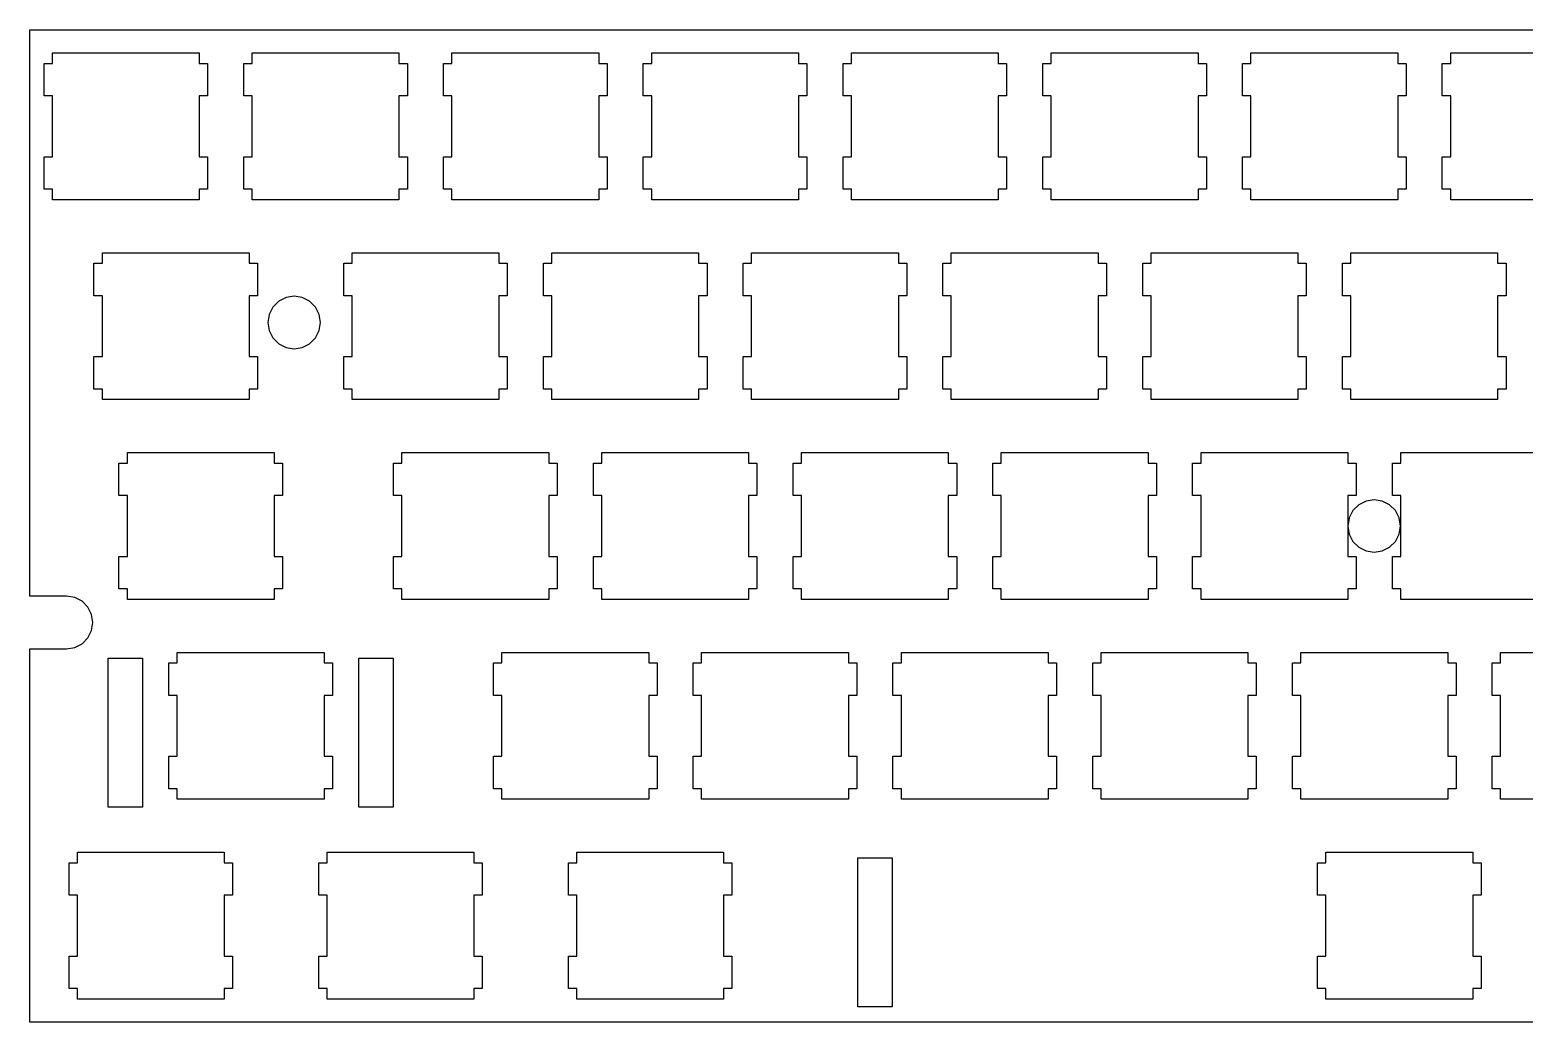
# Model space of a CAD drawing. Extents: x 0 to 285, y 0 to 95.
# Drawn here: x 0.1 to 142.6, y 0.1 to 94.7 of the extents above; entities that cross this region are included whole.
import ezdxf

# ---------------------------------------------------------------- set-up
doc = ezdxf.new("R2010")
doc.units = 0
doc.layers.get('0').update_dxf_attribs({"linetype": 'CONTINUOUS'})

msp = doc.modelspace()

# ---------------------------------------------------------------- linework, layer by layer
at = {"color": 0}
for p, q in [((0.09371, 40.688), (0.09371, 94.6877)), ((0.09371, 94.6877), (285.094, 94.6877)), ((1.44418, 88.3874), (1.44418, 91.488)), ((1.44418, 91.488), (2.24345, 91.488)), ((2.24345, 91.488), (2.24345, 92.487)), ((2.24345, 92.487), (16.2443, 92.487)), ((16.2443, 92.487), (16.2443, 91.488)), ((16.2443, 91.488), (17.0436, 91.488)), ((17.0436, 91.488), (17.0436, 88.3874)), ((20.4942, 88.3874), (20.4942, 91.488)), ((20.4942, 91.488), (21.2935, 91.488)), ((21.2935, 91.488), (21.2935, 92.487)), ((21.2935, 92.487), (35.2944, 92.487)), ((35.2944, 92.487), (35.2944, 91.488)), ((35.2944, 91.488), (36.0938, 91.488)), ((36.0938, 91.488), (36.0938, 88.3874)), ((39.5443, 88.3874), (39.5443, 91.488)), ((39.5443, 91.488), (40.3433, 91.488)), ((40.3433, 91.488), (40.3433, 92.487)), ((40.3433, 92.487), (54.3444, 92.487)), ((54.3444, 92.487), (54.3444, 91.488)), ((54.3444, 91.488), (55.1438, 91.488)), ((55.1438, 91.488), (55.1438, 88.3874)), ((58.5943, 88.3874), (58.5943, 91.488)), ((58.5943, 91.488), (59.3933, 91.488)), ((59.3933, 91.488), (59.3933, 92.487)), ((59.3933, 92.487), (73.3944, 92.487)), ((73.3944, 92.487), (73.3944, 91.488)), ((73.3944, 91.488), (74.1938, 91.488)), ((74.1938, 91.488), (74.1938, 88.3874)), ((77.6443, 88.3874), (77.6443, 91.488)), ((77.6443, 91.488), (78.4433, 91.488)), ((78.4433, 91.488), (78.4433, 92.487)), ((78.4433, 92.487), (92.4444, 92.487)), ((92.4444, 92.487), (92.4444, 91.488)), ((92.4444, 91.488), (93.2437, 91.488)), ((93.2437, 91.488), (93.2437, 88.3874)), ((96.6943, 88.3874), (96.6943, 91.488)), ((96.6943, 91.488), (97.4933, 91.488)), ((97.4933, 91.488), (97.4933, 92.487)), ((97.4933, 92.487), (111.494, 92.487)), ((111.494, 92.487), (111.494, 91.488)), ((111.494, 91.488), (112.294, 91.488)), ((112.294, 91.488), (112.294, 88.3874)), ((115.744, 88.3874), (115.744, 91.488)), ((115.744, 91.488), (116.543, 91.488)), ((116.543, 91.488), (116.543, 92.487)), ((116.543, 92.487), (130.544, 92.487)), ((130.544, 92.487), (130.544, 91.488)), ((130.544, 91.488), (131.344, 91.488)), ((131.344, 91.488), (131.344, 88.3874)), ((134.794, 88.3874), (134.794, 91.488)), ((134.794, 91.488), (135.593, 91.488)), ((135.593, 91.488), (135.593, 92.487)), ((135.593, 92.487), (149.594, 92.487)), ((2.24345, 88.3874), (1.44418, 88.3874)), ((2.24345, 82.587), (2.24345, 88.3874)), ((17.0436, 88.3874), (16.2443, 88.3874)), ((16.2443, 88.3874), (16.2443, 82.587)), ((21.2935, 88.3874), (20.4942, 88.3874)), ((21.2935, 82.587), (21.2935, 88.3874)), ((36.0938, 88.3874), (35.2944, 88.3874)), ((35.2944, 88.3874), (35.2944, 82.587)), ((40.3433, 88.3874), (39.5443, 88.3874)), ((40.3433, 82.587), (40.3433, 88.3874)), ((55.1438, 88.3874), (54.3444, 88.3874)), ((54.3444, 88.3874), (54.3444, 82.587)), ((59.3933, 88.3874), (58.5943, 88.3874)), ((59.3933, 82.587), (59.3933, 88.3874)), ((74.1938, 88.3874), (73.3944, 88.3874)), ((73.3944, 88.3874), (73.3944, 82.587)), ((78.4433, 88.3874), (77.6443, 88.3874)), ((78.4433, 82.587), (78.4433, 88.3874)), ((93.2437, 88.3874), (92.4444, 88.3874)), ((92.4444, 88.3874), (92.4444, 82.587)), ((97.4933, 88.3874), (96.6943, 88.3874)), ((97.4933, 82.587), (97.4933, 88.3874)), ((112.294, 88.3874), (111.494, 88.3874)), ((111.494, 88.3874), (111.494, 82.587)), ((116.543, 88.3874), (115.744, 88.3874)), ((116.543, 82.587), (116.543, 88.3874)), ((131.344, 88.3874), (130.544, 88.3874)), ((130.544, 88.3874), (130.544, 82.587)), ((135.593, 88.3874), (134.794, 88.3874)), ((135.593, 82.587), (135.593, 88.3874)), ((1.44418, 79.4879), (1.44418, 82.587)), ((1.44418, 82.587), (2.24345, 82.587)), ((16.2443, 82.587), (17.0436, 82.587)), ((17.0436, 82.587), (17.0436, 79.4879)), ((20.4942, 79.4879), (20.4942, 82.587)), ((20.4942, 82.587), (21.2935, 82.587)), ((35.2944, 82.587), (36.0938, 82.587)), ((36.0938, 82.587), (36.0938, 79.4879)), ((39.5443, 79.4879), (39.5443, 82.587)), ((39.5443, 82.587), (40.3433, 82.587)), ((54.3444, 82.587), (55.1438, 82.587)), ((55.1438, 82.587), (55.1438, 79.4879)), ((58.5943, 79.4879), (58.5943, 82.587)), ((58.5943, 82.587), (59.3933, 82.587)), ((73.3944, 82.587), (74.1938, 82.587)), ((74.1938, 82.587), (74.1938, 79.4879)), ((77.6443, 79.4879), (77.6443, 82.587)), ((77.6443, 82.587), (78.4433, 82.587)), ((92.4444, 82.587), (93.2437, 82.587)), ((93.2437, 82.587), (93.2437, 79.4879)), ((96.6943, 79.4879), (96.6943, 82.587)), ((96.6943, 82.587), (97.4933, 82.587)), ((111.494, 82.587), (112.294, 82.587)), ((112.294, 82.587), (112.294, 79.4879)), ((115.744, 79.4879), (115.744, 82.587)), ((115.744, 82.587), (116.543, 82.587)), ((130.544, 82.587), (131.344, 82.587)), ((131.344, 82.587), (131.344, 79.4879)), ((134.794, 79.4879), (134.794, 82.587)), ((134.794, 82.587), (135.593, 82.587)), ((2.24345, 79.4879), (1.44418, 79.4879)), ((2.24345, 78.4874), (2.24345, 79.4879)), ((16.2443, 78.4874), (2.24345, 78.4874)), ((16.2443, 79.4879), (16.2443, 78.4874)), ((17.0436, 79.4879), (16.2443, 79.4879)), ((21.2935, 79.4879), (20.4942, 79.4879)), ((21.2935, 78.4874), (21.2935, 79.4879)), ((35.2944, 78.4874), (21.2935, 78.4874)), ((35.2944, 79.4879), (35.2944, 78.4874)), ((36.0938, 79.4879), (35.2944, 79.4879)), ((40.3433, 79.4879), (39.5443, 79.4879)), ((40.3433, 78.4874), (40.3433, 79.4879)), ((54.3444, 78.4874), (40.3433, 78.4874)), ((54.3444, 79.4879), (54.3444, 78.4874)), ((55.1438, 79.4879), (54.3444, 79.4879)), ((59.3933, 79.4879), (58.5943, 79.4879)), ((59.3933, 78.4874), (59.3933, 79.4879)), ((73.3944, 78.4874), (59.3933, 78.4874)), ((73.3944, 79.4879), (73.3944, 78.4874)), ((74.1938, 79.4879), (73.3944, 79.4879)), ((78.4433, 79.4879), (77.6443, 79.4879)), ((78.4433, 78.4874), (78.4433, 79.4879)), ((92.4444, 78.4874), (78.4433, 78.4874)), ((92.4444, 79.4879), (92.4444, 78.4874)), ((93.2437, 79.4879), (92.4444, 79.4879)), ((97.4933, 79.4879), (96.6943, 79.4879)), ((97.4933, 78.4874), (97.4933, 79.4879)), ((111.494, 78.4874), (97.4933, 78.4874)), ((111.494, 79.4879), (111.494, 78.4874)), ((112.294, 79.4879), (111.494, 79.4879)), ((116.543, 79.4879), (115.744, 79.4879)), ((116.543, 78.4874), (116.543, 79.4879)), ((130.544, 78.4874), (116.543, 78.4874)), ((130.544, 79.4879), (130.544, 78.4874)), ((131.344, 79.4879), (130.544, 79.4879)), ((135.593, 79.4879), (134.794, 79.4879)), ((135.593, 78.4874), (135.593, 79.4879)), ((149.594, 78.4874), (135.593, 78.4874)), ((7.00733, 72.438), (7.00733, 73.437)), ((7.00733, 73.437), (21.0068, 73.437)), ((21.0068, 73.437), (21.0068, 72.438)), ((30.8185, 72.438), (30.8185, 73.437)), ((30.8185, 73.437), (44.8194, 73.437)), ((44.8194, 73.437), (44.8194, 72.438)), ((49.8683, 72.438), (49.8683, 73.437)), ((49.8683, 73.437), (63.8694, 73.437)), ((63.8694, 73.437), (63.8694, 72.438)), ((68.9183, 72.438), (68.9183, 73.437)), ((68.9183, 73.437), (82.9194, 73.437)), ((82.9194, 73.437), (82.9194, 72.438)), ((87.9683, 72.438), (87.9683, 73.437)), ((87.9683, 73.437), (101.969, 73.437)), ((101.969, 73.437), (101.969, 72.438)), ((107.018, 72.438), (107.018, 73.437)), ((107.018, 73.437), (121.019, 73.437)), ((121.019, 73.437), (121.019, 72.438)), ((126.068, 72.438), (126.068, 73.437)), ((126.068, 73.437), (140.069, 73.437)), ((140.069, 73.437), (140.069, 72.438)), ((6.2067, 69.3374), (6.2067, 72.438)), ((6.2067, 72.438), (7.00733, 72.438)), ((21.0068, 72.438), (21.8061, 72.438)), ((21.8061, 72.438), (21.8061, 69.3374)), ((30.0192, 69.3374), (30.0192, 72.438)), ((30.0192, 72.438), (30.8185, 72.438)), ((44.8194, 72.438), (45.6188, 72.438)), ((45.6188, 72.438), (45.6188, 69.3374)), ((49.0693, 69.3374), (49.0693, 72.438)), ((49.0693, 72.438), (49.8683, 72.438)), ((63.8694, 72.438), (64.6688, 72.438)), ((64.6688, 72.438), (64.6688, 69.3374)), ((68.1193, 69.3374), (68.1193, 72.438)), ((68.1193, 72.438), (68.9183, 72.438)), ((82.9194, 72.438), (83.7188, 72.438)), ((83.7188, 72.438), (83.7188, 69.3374)), ((87.1693, 69.3374), (87.1693, 72.438)), ((87.1693, 72.438), (87.9683, 72.438)), ((101.969, 72.438), (102.769, 72.438)), ((102.769, 72.438), (102.769, 69.3374)), ((106.219, 69.3374), (106.219, 72.438)), ((106.219, 72.438), (107.018, 72.438)), ((121.019, 72.438), (121.819, 72.438)), ((121.819, 72.438), (121.819, 69.3374)), ((125.269, 69.3374), (125.269, 72.438)), ((125.269, 72.438), (126.068, 72.438)), ((140.069, 72.438), (140.869, 72.438)), ((140.869, 72.438), (140.869, 69.3374)), ((7.00733, 69.3374), (6.2067, 69.3374)), ((7.00733, 63.537), (7.00733, 69.3374)), ((21.8061, 69.3374), (21.0068, 69.3374)), ((21.0068, 69.3374), (21.0068, 63.537)), ((23.8249, 68.8111), (23.2709, 68.2569)), ((24.5208, 69.1653), (23.8249, 68.8111)), ((25.2939, 69.2877), (24.5208, 69.1653)), ((26.067, 69.1653), (25.2939, 69.2877)), ((26.7629, 68.8111), (26.067, 69.1653)), ((27.3169, 68.2569), (26.7629, 68.8111)), ((30.8185, 69.3374), (30.0192, 69.3374)), ((30.8185, 63.537), (30.8185, 69.3374)), ((45.6188, 69.3374), (44.8194, 69.3374)), ((44.8194, 69.3374), (44.8194, 63.537)), ((49.8683, 69.3374), (49.0693, 69.3374)), ((49.8683, 63.537), (49.8683, 69.3374)), ((64.6688, 69.3374), (63.8694, 69.3374)), ((63.8694, 69.3374), (63.8694, 63.537)), ((68.9183, 69.3374), (68.1193, 69.3374)), ((68.9183, 63.537), (68.9183, 69.3374)), ((83.7188, 69.3374), (82.9194, 69.3374)), ((82.9194, 69.3374), (82.9194, 63.537)), ((87.9683, 69.3374), (87.1693, 69.3374)), ((87.9683, 63.537), (87.9683, 69.3374)), ((102.769, 69.3374), (101.969, 69.3374)), ((101.969, 69.3374), (101.969, 63.537)), ((107.018, 69.3374), (106.219, 69.3374)), ((107.018, 63.537), (107.018, 69.3374)), ((121.819, 69.3374), (121.019, 69.3374)), ((121.019, 69.3374), (121.019, 63.537)), ((126.068, 69.3374), (125.269, 69.3374)), ((126.068, 63.537), (126.068, 69.3374)), ((140.869, 69.3374), (140.069, 69.3374)), ((140.069, 69.3374), (140.069, 63.537)), ((22.9154, 67.5612), (22.7941, 66.7879)), ((23.2709, 68.2569), (22.9154, 67.5612)), ((27.6724, 67.5612), (27.3169, 68.2569)), ((27.7937, 66.7879), (27.6724, 67.5612)), ((22.7941, 66.7879), (22.9154, 66.015)), ((22.9154, 66.015), (23.2709, 65.3189)), ((27.3169, 65.3189), (27.6724, 66.015)), ((27.6724, 66.015), (27.7937, 66.7879)), ((23.2709, 65.3189), (23.8249, 64.7651)), ((23.8249, 64.7651), (24.5208, 64.4095)), ((24.5208, 64.4095), (25.2939, 64.2881)), ((25.2939, 64.2881), (26.067, 64.4095)), ((26.067, 64.4095), (26.7629, 64.7651)), ((26.7629, 64.7651), (27.3169, 65.3189)), ((6.2067, 60.4379), (6.2067, 63.537)), ((6.2067, 63.537), (7.00733, 63.537)), ((21.0068, 63.537), (21.8061, 63.537)), ((21.8061, 63.537), (21.8061, 60.4379)), ((30.0192, 60.4379), (30.0192, 63.537)), ((30.0192, 63.537), (30.8185, 63.537)), ((44.8194, 63.537), (45.6188, 63.537)), ((45.6188, 63.537), (45.6188, 60.4379)), ((49.0693, 60.4379), (49.0693, 63.537)), ((49.0693, 63.537), (49.8683, 63.537)), ((63.8694, 63.537), (64.6688, 63.537)), ((64.6688, 63.537), (64.6688, 60.4379)), ((68.1193, 60.4379), (68.1193, 63.537)), ((68.1193, 63.537), (68.9183, 63.537)), ((82.9194, 63.537), (83.7188, 63.537)), ((83.7188, 63.537), (83.7188, 60.4379)), ((87.1693, 60.4379), (87.1693, 63.537)), ((87.1693, 63.537), (87.9683, 63.537)), ((101.969, 63.537), (102.769, 63.537)), ((102.769, 63.537), (102.769, 60.4379)), ((106.219, 60.4379), (106.219, 63.537)), ((106.219, 63.537), (107.018, 63.537)), ((121.019, 63.537), (121.819, 63.537)), ((121.819, 63.537), (121.819, 60.4379)), ((125.269, 60.4379), (125.269, 63.537)), ((125.269, 63.537), (126.068, 63.537)), ((140.069, 63.537), (140.869, 63.537)), ((140.869, 63.537), (140.869, 60.4379)), ((7.00733, 60.4379), (6.2067, 60.4379)), ((7.00733, 59.4374), (7.00733, 60.4379)), ((21.0068, 60.4379), (21.0068, 59.4374)), ((21.8061, 60.4379), (21.0068, 60.4379)), ((30.8185, 60.4379), (30.0192, 60.4379)), ((30.8185, 59.4374), (30.8185, 60.4379)), ((44.8194, 60.4379), (44.8194, 59.4374)), ((45.6188, 60.4379), (44.8194, 60.4379)), ((49.8683, 60.4379), (49.0693, 60.4379)), ((49.8683, 59.4374), (49.8683, 60.4379)), ((63.8694, 60.4379), (63.8694, 59.4374)), ((64.6688, 60.4379), (63.8694, 60.4379)), ((68.9183, 60.4379), (68.1193, 60.4379)), ((68.9183, 59.4374), (68.9183, 60.4379)), ((82.9194, 60.4379), (82.9194, 59.4374)), ((83.7188, 60.4379), (82.9194, 60.4379)), ((87.9683, 60.4379), (87.1693, 60.4379)), ((87.9683, 59.4374), (87.9683, 60.4379)), ((101.969, 60.4379), (101.969, 59.4374)), ((102.769, 60.4379), (101.969, 60.4379)), ((107.018, 60.4379), (106.219, 60.4379)), ((107.018, 59.4374), (107.018, 60.4379)), ((121.019, 60.4379), (121.019, 59.4374)), ((121.819, 60.4379), (121.019, 60.4379)), ((126.068, 60.4379), (125.269, 60.4379)), ((126.068, 59.4374), (126.068, 60.4379)), ((140.069, 60.4379), (140.069, 59.4374)), ((140.869, 60.4379), (140.069, 60.4379)), ((21.0068, 59.4374), (7.00733, 59.4374)), ((44.8194, 59.4374), (30.8185, 59.4374)), ((63.8694, 59.4374), (49.8683, 59.4374)), ((82.9194, 59.4374), (68.9183, 59.4374)), ((101.969, 59.4374), (87.9683, 59.4374)), ((121.019, 59.4374), (107.018, 59.4374)), ((140.069, 59.4374), (126.068, 59.4374)), ((9.3872, 53.388), (9.3872, 54.387)), ((9.3872, 54.387), (23.3881, 54.387)), ((23.3881, 54.387), (23.3881, 53.388)), ((35.5808, 53.388), (35.5808, 54.387)), ((35.5808, 54.387), (49.5804, 54.387)), ((49.5804, 54.387), (49.5804, 53.388)), ((54.6308, 53.388), (54.6308, 54.387)), ((54.6308, 54.387), (68.6304, 54.387)), ((68.6304, 54.387), (68.6304, 53.388)), ((73.6808, 53.388), (73.6808, 54.387)), ((73.6808, 54.387), (87.6804, 54.387)), ((87.6804, 54.387), (87.6804, 53.388)), ((92.7308, 53.388), (92.7308, 54.387)), ((92.7308, 54.387), (106.73, 54.387)), ((106.73, 54.387), (106.73, 53.388)), ((111.781, 53.388), (111.781, 54.387)), ((111.781, 54.387), (125.782, 54.387)), ((125.782, 54.387), (125.782, 53.388)), ((130.831, 53.388), (130.831, 54.387)), ((130.831, 54.387), (144.83, 54.387)), ((8.58795, 50.2874), (8.58795, 53.388)), ((8.58795, 53.388), (9.3872, 53.388)), ((23.3881, 53.388), (24.1873, 53.388)), ((24.1873, 53.388), (24.1873, 50.2874)), ((34.7817, 50.2874), (34.7817, 53.388)), ((34.7817, 53.388), (35.5808, 53.388)), ((49.5804, 53.388), (50.3813, 53.388)), ((50.3813, 53.388), (50.3813, 50.2874)), ((53.8304, 50.2874), (53.8304, 53.388)), ((53.8304, 53.388), (54.6308, 53.388)), ((68.6304, 53.388), (69.4313, 53.388)), ((69.4313, 53.388), (69.4313, 50.2874)), ((72.8804, 50.2874), (72.8804, 53.388)), ((72.8804, 53.388), (73.6808, 53.388)), ((87.6804, 53.388), (88.4813, 53.388)), ((88.4813, 53.388), (88.4813, 50.2874)), ((91.9304, 50.2874), (91.9304, 53.388)), ((91.9304, 53.388), (92.7308, 53.388)), ((106.73, 53.388), (107.531, 53.388)), ((107.531, 53.388), (107.531, 50.2874)), ((110.98, 50.2874), (110.98, 53.388)), ((110.98, 53.388), (111.781, 53.388)), ((125.782, 53.388), (126.581, 53.388)), ((126.581, 53.388), (126.581, 50.2874)), ((130.03, 50.2874), (130.03, 53.388)), ((130.03, 53.388), (130.831, 53.388)), ((9.3872, 50.2874), (8.58795, 50.2874)), ((9.3872, 44.487), (9.3872, 50.2874)), ((24.1873, 50.2874), (23.3881, 50.2874)), ((23.3881, 50.2874), (23.3881, 44.487)), ((35.5808, 50.2874), (34.7817, 50.2874)), ((35.5808, 44.487), (35.5808, 50.2874)), ((50.3813, 50.2874), (49.5804, 50.2874)), ((49.5804, 50.2874), (49.5804, 44.487)), ((54.6308, 50.2874), (53.8304, 50.2874)), ((54.6308, 44.487), (54.6308, 50.2874)), ((69.4313, 50.2874), (68.6304, 50.2874)), ((68.6304, 50.2874), (68.6304, 44.487)), ((73.6808, 50.2874), (72.8804, 50.2874)), ((73.6808, 44.487), (73.6808, 50.2874)), ((88.4813, 50.2874), (87.6804, 50.2874)), ((87.6804, 50.2874), (87.6804, 44.487)), ((92.7308, 50.2874), (91.9304, 50.2874)), ((92.7308, 44.487), (92.7308, 50.2874)), ((107.531, 50.2874), (106.73, 50.2874)), ((106.73, 50.2874), (106.73, 44.487)), ((111.781, 50.2874), (110.98, 50.2874)), ((111.781, 44.487), (111.781, 50.2874)), ((126.581, 50.2874), (125.782, 50.2874)), ((125.782, 50.2874), (125.782, 44.487)), ((128.294, 49.8877), (127.521, 49.7649)), ((129.067, 49.7649), (128.294, 49.8877)), ((130.831, 50.2874), (130.03, 50.2874)), ((130.831, 44.487), (130.831, 50.2874)), ((126.271, 48.8569), (125.916, 48.1612)), ((126.825, 49.4111), (126.271, 48.8569)), ((127.521, 49.7649), (126.825, 49.4111)), ((129.763, 49.4111), (129.067, 49.7649)), ((130.317, 48.8569), (129.763, 49.4111)), ((130.671, 48.1612), (130.317, 48.8569)), ((125.916, 48.1612), (125.794, 47.3879)), ((125.794, 47.3879), (125.916, 46.615)), ((130.794, 47.3879), (130.671, 48.1612)), ((130.671, 46.615), (130.794, 47.3879)), ((125.916, 46.615), (126.271, 45.919)), ((126.271, 45.919), (126.825, 45.3651)), ((129.763, 45.3651), (130.317, 45.919)), ((130.317, 45.919), (130.671, 46.615)), ((8.58795, 41.3879), (8.58795, 44.487)), ((8.58795, 44.487), (9.3872, 44.487)), ((23.3881, 44.487), (24.1873, 44.487)), ((24.1873, 44.487), (24.1873, 41.3879)), ((34.7817, 41.3879), (34.7817, 44.487)), ((34.7817, 44.487), (35.5808, 44.487)), ((49.5804, 44.487), (50.3813, 44.487)), ((50.3813, 44.487), (50.3813, 41.3879)), ((53.8304, 41.3879), (53.8304, 44.487)), ((53.8304, 44.487), (54.6308, 44.487)), ((68.6304, 44.487), (69.4313, 44.487)), ((69.4313, 44.487), (69.4313, 41.3879)), ((72.8804, 41.3879), (72.8804, 44.487)), ((72.8804, 44.487), (73.6808, 44.487)), ((87.6804, 44.487), (88.4813, 44.487)), ((88.4813, 44.487), (88.4813, 41.3879)), ((91.9304, 41.3879), (91.9304, 44.487)), ((91.9304, 44.487), (92.7308, 44.487)), ((106.73, 44.487), (107.531, 44.487)), ((107.531, 44.487), (107.531, 41.3879)), ((110.98, 41.3879), (110.98, 44.487)), ((110.98, 44.487), (111.781, 44.487)), ((125.782, 44.487), (126.581, 44.487)), ((126.581, 44.487), (126.581, 41.3879)), ((126.825, 45.3651), (127.521, 45.0095)), ((127.521, 45.0095), (128.294, 44.8881)), ((128.294, 44.8881), (129.067, 45.0095)), ((129.067, 45.0095), (129.763, 45.3651)), ((130.03, 41.3879), (130.03, 44.487)), ((130.03, 44.487), (130.831, 44.487)), ((9.3872, 41.3879), (8.58795, 41.3879)), ((9.3872, 40.3874), (9.3872, 41.3879)), ((23.3881, 41.3879), (23.3881, 40.3874)), ((24.1873, 41.3879), (23.3881, 41.3879)), ((35.5808, 41.3879), (34.7817, 41.3879)), ((35.5808, 40.3874), (35.5808, 41.3879)), ((49.5804, 41.3879), (49.5804, 40.3874)), ((50.3813, 41.3879), (49.5804, 41.3879)), ((54.6308, 41.3879), (53.8304, 41.3879)), ((54.6308, 40.3874), (54.6308, 41.3879)), ((68.6304, 41.3879), (68.6304, 40.3874)), ((69.4313, 41.3879), (68.6304, 41.3879)), ((73.6808, 41.3879), (72.8804, 41.3879)), ((73.6808, 40.3874), (73.6808, 41.3879)), ((87.6804, 41.3879), (87.6804, 40.3874)), ((88.4813, 41.3879), (87.6804, 41.3879)), ((92.7308, 41.3879), (91.9304, 41.3879)), ((92.7308, 40.3874), (92.7308, 41.3879)), ((106.73, 41.3879), (106.73, 40.3874)), ((107.531, 41.3879), (106.73, 41.3879)), ((111.781, 41.3879), (110.98, 41.3879)), ((111.781, 40.3874), (111.781, 41.3879)), ((125.782, 41.3879), (125.782, 40.3874)), ((126.581, 41.3879), (125.782, 41.3879)), ((130.831, 41.3879), (130.03, 41.3879)), ((130.831, 40.3874), (130.831, 41.3879)), ((3.5953, 40.688), (0.09371, 40.688)), ((4.367, 40.5652), (3.5953, 40.688)), ((5.0643, 40.211), (4.367, 40.5652)), ((5.61689, 39.6572), (5.0643, 40.211)), ((23.3881, 40.3874), (9.3872, 40.3874)), ((49.5804, 40.3874), (35.5808, 40.3874)), ((68.6304, 40.3874), (54.6308, 40.3874)), ((87.6804, 40.3874), (73.6808, 40.3874)), ((106.73, 40.3874), (92.7308, 40.3874)), ((125.782, 40.3874), (111.781, 40.3874)), ((144.83, 40.3874), (130.831, 40.3874)), ((5.97242, 38.9611), (5.61689, 39.6572)), ((6.09367, 38.1882), (5.97242, 38.9611)), ((5.61689, 36.7178), (5.97242, 37.4153)), ((5.97242, 37.4153), (6.09367, 38.1868)), ((6.09367, 38.1868), (6.09367, 38.1882)), ((0.09371, 0.08819), (0.09371, 35.687)), ((0.09371, 35.687), (3.5953, 35.687)), ((3.5953, 35.687), (4.367, 35.8098)), ((4.367, 35.8098), (5.0643, 36.1654)), ((5.0643, 36.1654), (5.61689, 36.7178)), ((7.55026, 34.7872), (10.8493, 34.7872)), ((7.55026, 20.5879), (7.55026, 34.7872)), ((10.8493, 34.7872), (10.8493, 20.5879)), ((13.3505, 31.2374), (13.3505, 34.3379)), ((13.3505, 34.3379), (14.1497, 34.3379)), ((14.1497, 34.3379), (14.1497, 35.337)), ((14.1497, 35.337), (28.1492, 35.337)), ((28.1492, 35.337), (28.1492, 34.3379)), ((28.1492, 34.3379), (28.9498, 34.3379)), ((28.9498, 34.3379), (28.9498, 31.2374)), ((31.4496, 34.7872), (34.75, 34.7872)), ((31.4496, 20.5879), (31.4496, 34.7872)), ((34.75, 34.7872), (34.75, 20.5879)), ((44.3068, 31.2374), (44.3068, 34.3379)), ((44.3068, 34.3379), (45.1072, 34.3379)), ((45.1072, 34.3379), (45.1072, 35.337)), ((45.1072, 35.337), (59.1069, 35.337)), ((59.1069, 35.337), (59.1069, 34.3379)), ((59.1069, 34.3379), (59.9063, 34.3379)), ((59.9063, 34.3379), (59.9063, 31.2374)), ((63.3568, 31.2374), (63.3568, 34.3379)), ((63.3568, 34.3379), (64.1558, 34.3379)), ((64.1558, 34.3379), (64.1558, 35.337)), ((64.1558, 35.337), (78.1554, 35.337)), ((78.1554, 35.337), (78.1554, 34.3379)), ((78.1554, 34.3379), (78.9563, 34.3379)), ((78.9563, 34.3379), (78.9563, 31.2374)), ((82.4054, 31.2374), (82.4054, 34.3379)), ((82.4054, 34.3379), (83.2058, 34.3379)), ((83.2058, 34.3379), (83.2058, 35.337)), ((83.2058, 35.337), (97.2054, 35.337)), ((97.2054, 35.337), (97.2054, 34.3379)), ((97.2054, 34.3379), (98.0062, 34.3379)), ((98.0062, 34.3379), (98.0062, 31.2374)), ((101.455, 31.2374), (101.455, 34.3379)), ((101.455, 34.3379), (102.256, 34.3379)), ((102.256, 34.3379), (102.256, 35.337)), ((102.256, 35.337), (116.255, 35.337)), ((116.255, 35.337), (116.255, 34.3379)), ((116.255, 34.3379), (117.056, 34.3379)), ((117.056, 34.3379), (117.056, 31.2374)), ((120.507, 31.2374), (120.507, 34.3379)), ((120.507, 34.3379), (121.307, 34.3379)), ((121.307, 34.3379), (121.307, 35.337)), ((121.307, 35.337), (135.307, 35.337)), ((135.307, 35.337), (135.307, 34.3379)), ((135.307, 34.3379), (136.106, 34.3379)), ((136.106, 34.3379), (136.106, 31.2374)), ((139.557, 31.2374), (139.557, 34.3379)), ((139.557, 34.3379), (140.357, 34.3379)), ((140.357, 34.3379), (140.357, 35.337)), ((140.357, 35.337), (154.357, 35.337)), ((14.1497, 31.2374), (13.3505, 31.2374)), ((14.1497, 25.4372), (14.1497, 31.2374)), ((28.9498, 31.2374), (28.1492, 31.2374)), ((28.1492, 31.2374), (28.1492, 25.4372)), ((45.1072, 31.2374), (44.3068, 31.2374)), ((45.1072, 25.4372), (45.1072, 31.2374)), ((59.9063, 31.2374), (59.1069, 31.2374)), ((59.1069, 31.2374), (59.1069, 25.4372)), ((64.1558, 31.2374), (63.3568, 31.2374)), ((64.1558, 25.4372), (64.1558, 31.2374)), ((78.9563, 31.2374), (78.1554, 31.2374)), ((78.1554, 31.2374), (78.1554, 25.4372)), ((83.2058, 31.2374), (82.4054, 31.2374)), ((83.2058, 25.4372), (83.2058, 31.2374)), ((98.0062, 31.2374), (97.2054, 31.2374)), ((97.2054, 31.2374), (97.2054, 25.4372)), ((102.256, 31.2374), (101.455, 31.2374)), ((102.256, 25.4372), (102.256, 31.2374)), ((117.056, 31.2374), (116.255, 31.2374)), ((116.255, 31.2374), (116.255, 25.4372)), ((121.307, 31.2374), (120.507, 31.2374)), ((121.307, 25.4372), (121.307, 31.2374)), ((136.106, 31.2374), (135.307, 31.2374)), ((135.307, 31.2374), (135.307, 25.4372)), ((140.357, 31.2374), (139.557, 31.2374)), ((140.357, 25.4372), (140.357, 31.2374)), ((13.3505, 22.338), (13.3505, 25.4372)), ((13.3505, 25.4372), (14.1497, 25.4372)), ((28.1492, 25.4372), (28.9498, 25.4372)), ((28.9498, 25.4372), (28.9498, 22.338)), ((44.3068, 22.338), (44.3068, 25.4372)), ((44.3068, 25.4372), (45.1072, 25.4372)), ((59.1069, 25.4372), (59.9063, 25.4372)), ((59.9063, 25.4372), (59.9063, 22.338)), ((63.3568, 22.338), (63.3568, 25.4372)), ((63.3568, 25.4372), (64.1558, 25.4372)), ((78.1554, 25.4372), (78.9563, 25.4372)), ((78.9563, 25.4372), (78.9563, 22.338)), ((82.4054, 22.338), (82.4054, 25.4372)), ((82.4054, 25.4372), (83.2058, 25.4372)), ((97.2054, 25.4372), (98.0062, 25.4372)), ((98.0062, 25.4372), (98.0062, 22.338)), ((101.455, 22.338), (101.455, 25.4372)), ((101.455, 25.4372), (102.256, 25.4372)), ((116.255, 25.4372), (117.056, 25.4372)), ((117.056, 25.4372), (117.056, 22.338)), ((120.507, 22.338), (120.507, 25.4372)), ((120.507, 25.4372), (121.307, 25.4372)), ((135.307, 25.4372), (136.106, 25.4372)), ((136.106, 25.4372), (136.106, 22.338)), ((139.557, 22.338), (139.557, 25.4372)), ((139.557, 25.4372), (140.357, 25.4372)), ((14.1497, 22.338), (13.3505, 22.338)), ((14.1497, 21.3376), (14.1497, 22.338)), ((28.1492, 22.338), (28.1492, 21.3376)), ((28.9498, 22.338), (28.1492, 22.338)), ((45.1072, 22.338), (44.3068, 22.338)), ((45.1072, 21.3376), (45.1072, 22.338)), ((59.1069, 22.338), (59.1069, 21.3376)), ((59.9063, 22.338), (59.1069, 22.338)), ((64.1558, 22.338), (63.3568, 22.338)), ((64.1558, 21.3376), (64.1558, 22.338)), ((78.1554, 22.338), (78.1554, 21.3376)), ((78.9563, 22.338), (78.1554, 22.338)), ((83.2058, 22.338), (82.4054, 22.338)), ((83.2058, 21.3376), (83.2058, 22.338)), ((97.2054, 22.338), (97.2054, 21.3376)), ((98.0062, 22.338), (97.2054, 22.338)), ((102.256, 22.338), (101.455, 22.338)), ((102.256, 21.3376), (102.256, 22.338)), ((116.255, 22.338), (116.255, 21.3376)), ((117.056, 22.338), (116.255, 22.338)), ((121.307, 22.338), (120.507, 22.338)), ((121.307, 21.3376), (121.307, 22.338)), ((135.307, 22.338), (135.307, 21.3376)), ((136.106, 22.338), (135.307, 22.338)), ((140.357, 22.338), (139.557, 22.338)), ((140.357, 21.3376), (140.357, 22.338)), ((10.8493, 20.5879), (7.55026, 20.5879)), ((28.1492, 21.3376), (14.1497, 21.3376)), ((34.75, 20.5879), (31.4496, 20.5879)), ((59.1069, 21.3376), (45.1072, 21.3376)), ((78.1554, 21.3376), (64.1558, 21.3376)), ((97.2054, 21.3376), (83.2058, 21.3376)), ((116.255, 21.3376), (102.256, 21.3376)), ((135.307, 21.3376), (121.307, 21.3376)), ((154.357, 21.3376), (140.357, 21.3376)), ((4.6247, 15.2879), (4.6247, 16.287)), ((4.6247, 16.287), (18.6242, 16.287)), ((18.6242, 16.287), (18.6242, 15.2879)), ((28.4372, 15.2879), (28.4372, 16.287)), ((28.4372, 16.287), (42.4381, 16.287)), ((42.4381, 16.287), (42.4381, 15.2879)), ((52.2496, 15.2879), (52.2496, 16.287)), ((52.2496, 16.287), (66.2492, 16.287)), ((66.2492, 16.287), (66.2492, 15.2879)), ((79.0374, 15.7372), (82.3376, 15.7372)), ((79.0374, 1.53789), (79.0374, 15.7372)), ((82.3376, 15.7372), (82.3376, 1.53789)), ((123.687, 15.2879), (123.687, 16.287)), ((123.687, 16.287), (137.688, 16.287)), ((137.688, 16.287), (137.688, 15.2879)), ((3.82545, 12.1874), (3.82545, 15.2879)), ((3.82545, 15.2879), (4.6247, 15.2879)), ((18.6242, 15.2879), (19.4248, 15.2879)), ((19.4248, 15.2879), (19.4248, 12.1874)), ((27.638, 12.1874), (27.638, 15.2879)), ((27.638, 15.2879), (28.4372, 15.2879)), ((42.4381, 15.2879), (43.2375, 15.2879)), ((43.2375, 15.2879), (43.2375, 12.1874)), ((51.4505, 12.1874), (51.4505, 15.2879)), ((51.4505, 15.2879), (52.2496, 15.2879)), ((66.2492, 15.2879), (67.05, 15.2879)), ((67.05, 15.2879), (67.05, 12.1874)), ((122.888, 12.1874), (122.888, 15.2879)), ((122.888, 15.2879), (123.687, 15.2879)), ((137.688, 15.2879), (138.487, 15.2879)), ((138.487, 15.2879), (138.487, 12.1874)), ((4.6247, 12.1874), (3.82545, 12.1874)), ((4.6247, 6.38722), (4.6247, 12.1874)), ((19.4248, 12.1874), (18.6242, 12.1874)), ((18.6242, 12.1874), (18.6242, 6.38722)), ((28.4372, 12.1874), (27.638, 12.1874)), ((28.4372, 6.38722), (28.4372, 12.1874)), ((43.2375, 12.1874), (42.4381, 12.1874)), ((42.4381, 12.1874), (42.4381, 6.38722)), ((52.2496, 12.1874), (51.4505, 12.1874)), ((52.2496, 6.38722), (52.2496, 12.1874)), ((67.05, 12.1874), (66.2492, 12.1874)), ((66.2492, 12.1874), (66.2492, 6.38722)), ((123.687, 12.1874), (122.888, 12.1874)), ((123.687, 6.38722), (123.687, 12.1874)), ((138.487, 12.1874), (137.688, 12.1874)), ((137.688, 12.1874), (137.688, 6.38722)), ((3.82545, 3.288), (3.82545, 6.38722)), ((3.82545, 6.38722), (4.6247, 6.38722)), ((18.6242, 6.38722), (19.4248, 6.38722)), ((19.4248, 6.38722), (19.4248, 3.288)), ((27.638, 3.288), (27.638, 6.38722)), ((27.638, 6.38722), (28.4372, 6.38722)), ((42.4381, 6.38722), (43.2375, 6.38722)), ((43.2375, 6.38722), (43.2375, 3.288)), ((51.4505, 3.288), (51.4505, 6.38722)), ((51.4505, 6.38722), (52.2496, 6.38722)), ((66.2492, 6.38722), (67.05, 6.38722)), ((67.05, 6.38722), (67.05, 3.288)), ((122.888, 3.288), (122.888, 6.38722)), ((122.888, 6.38722), (123.687, 6.38722)), ((137.688, 6.38722), (138.487, 6.38722)), ((138.487, 6.38722), (138.487, 3.288)), ((4.6247, 3.288), (3.82545, 3.288)), ((4.6247, 2.28755), (4.6247, 3.288)), ((18.6242, 3.288), (18.6242, 2.28755)), ((19.4248, 3.288), (18.6242, 3.288)), ((28.4372, 3.288), (27.638, 3.288)), ((28.4372, 2.28755), (28.4372, 3.288)), ((42.4381, 3.288), (42.4381, 2.28755)), ((43.2375, 3.288), (42.4381, 3.288)), ((52.2496, 3.288), (51.4505, 3.288)), ((52.2496, 2.28755), (52.2496, 3.288)), ((66.2492, 3.288), (66.2492, 2.28755)), ((67.05, 3.288), (66.2492, 3.288)), ((123.687, 3.288), (122.888, 3.288)), ((123.687, 2.28755), (123.687, 3.288)), ((137.688, 3.288), (137.688, 2.28755)), ((138.487, 3.288), (137.688, 3.288)), ((18.6242, 2.28755), (4.6247, 2.28755)), ((42.4381, 2.28755), (28.4372, 2.28755)), ((66.2492, 2.28755), (52.2496, 2.28755)), ((82.3376, 1.53789), (79.0374, 1.53789)), ((137.688, 2.28755), (123.687, 2.28755)), ((285.094, 0.08819), (0.09371, 0.08819))]:
    msp.add_line(p, q, dxfattribs=at)

doc.saveas('drawing.dxf')
